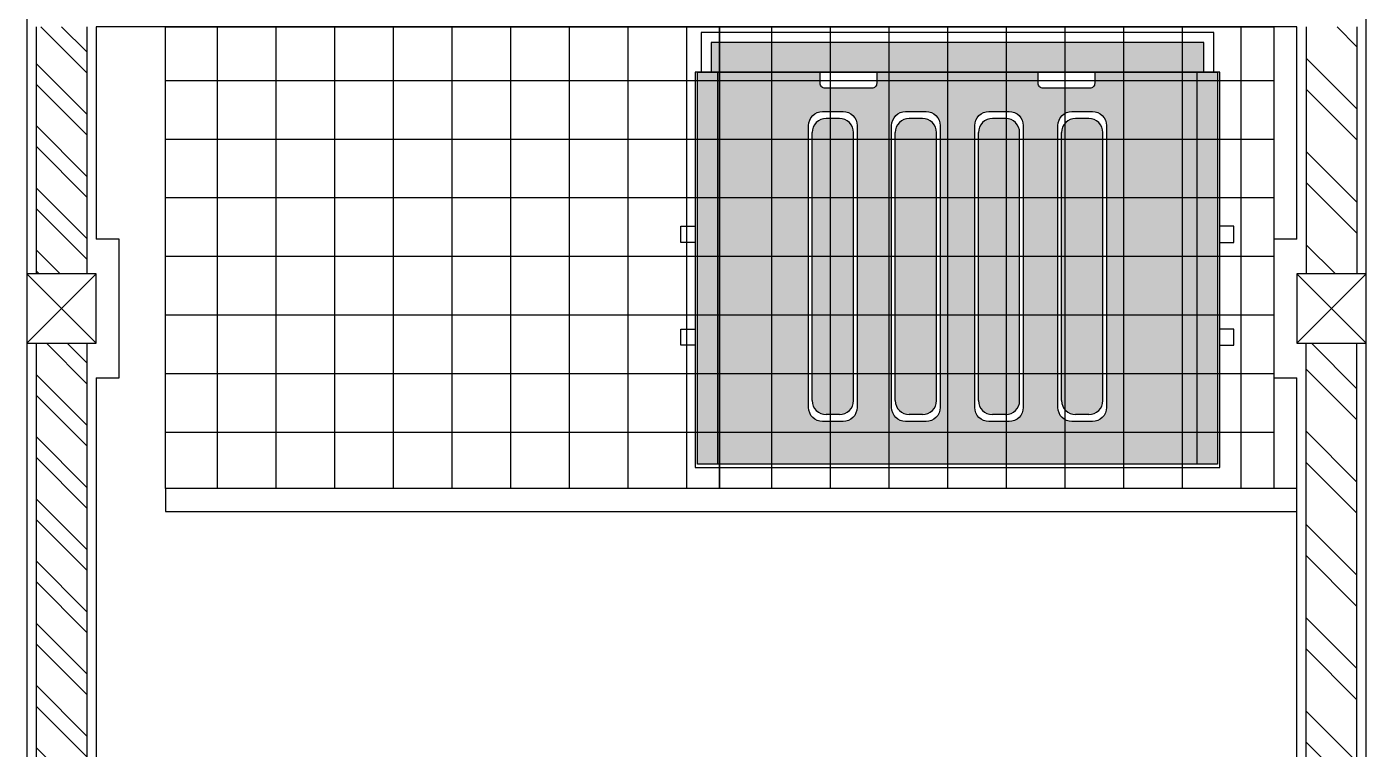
# Model space of a CAD drawing. Header units: millimetres. Extents: x -10849 to 51582, y -14593 to 28921.
# Drawn here: x 32674 to 35574, y 18948 to 20512 of the extents above; entities that cross this region are included whole.
import ezdxf

# ---------------------------------------------------------------- set-up
doc = ezdxf.new("R2010")
doc.units = ezdxf.units.MM
doc.layers.add('2', color=7, linetype='Continuous')

# ---------------------------------------------------------------- blocks, each defined once
blk = doc.blocks.new('1')
at = {"layer": '2'}
for p, q in [((-2281.766, 2506.3696), (-2281.766, 2505.3782)), ((-2280.5542, 2506.3696), (-2280.5542, 2505.3782)), ((-2281.4919, 2506.244), (-2281.4586, 2506.244)), ((-2281.2818, 2506.244), (-2281.2484, 2506.244)), ((-2281.0717, 2506.244), (-2281.0383, 2506.244)), ((-2280.8619, 2506.244), (-2280.8285, 2506.244)), ((-2281.5273, 2506.2086), (-2281.5273, 2505.5309)), ((-2281.4232, 2506.2086), (-2281.4232, 2505.5309)), ((-2281.3172, 2506.2086), (-2281.3172, 2505.5309)), ((-2281.213, 2506.2086), (-2281.213, 2505.5309)), ((-2281.1071, 2506.2086), (-2281.1071, 2505.5309)), ((-2281.0029, 2506.2086), (-2281.0029, 2505.5309)), ((-2280.8973, 2506.2086), (-2280.8973, 2505.5309)), ((-2280.7931, 2506.2086), (-2280.7931, 2505.5309)), ((-2281.4919, 2505.4955), (-2281.4586, 2505.4955)), ((-2281.2818, 2505.4955), (-2281.2484, 2505.4955)), ((-2281.0717, 2505.4955), (-2281.0383, 2505.4955)), ((-2280.8619, 2505.4955), (-2280.8285, 2505.4955))]:
    blk.add_line(p, q, dxfattribs=at)
for points in [[(-2281.8231, 2505.3782), (-2280.4971, 2505.3782), (-2280.4971, 2506.3774), (-2281.8231, 2506.3774)], [(-2281.817, 2506.3696), (-2280.5032, 2506.3696), (-2280.5032, 2505.3782), (-2281.817, 2505.3782)]]:
    blk.add_lwpolyline(points, close=True, dxfattribs=at)
for points in [[(-2281.3514, 2506.3696), (-2280.9687, 2506.3696)], [(-2281.8231, 2506.0687), (-2281.8588, 2506.0687), (-2281.8588, 2506.0279), (-2281.8231, 2506.0279)], [(-2280.4971, 2506.0687), (-2280.4614, 2506.0687), (-2280.4614, 2506.0279), (-2280.4971, 2506.0279)], [(-2281.8231, 2505.8086), (-2281.8588, 2505.8086), (-2281.8588, 2505.7678), (-2281.8231, 2505.7678)], [(-2280.4971, 2505.8086), (-2280.4614, 2505.8086), (-2280.4614, 2505.7678), (-2280.4971, 2505.7678)], [(-2281.8078, 2505.3782), (-2281.8078, 2505.2782), (-2280.5124, 2505.2782), (-2280.5124, 2505.3782)], [(-2281.7823, 2505.3782), (-2281.7823, 2505.3037), (-2280.5379, 2505.3037), (-2280.5379, 2505.3782)]]:
    blk.add_lwpolyline(points, dxfattribs=at)
for points in [[(-2281.501, 2506.2616), (-2281.4495, 2506.2616, -0.414214), (-2281.414, 2506.2262), (-2281.414, 2505.5133, -0.414214), (-2281.4495, 2505.4778), (-2281.501, 2505.4778, -0.414214), (-2281.5365, 2505.5133), (-2281.5365, 2506.2262, -0.414214)], [(-2281.2909, 2506.2616), (-2281.2393, 2506.2616, -0.414214), (-2281.2039, 2506.2262), (-2281.2039, 2505.5133, -0.414214), (-2281.2393, 2505.4778), (-2281.2909, 2505.4778, -0.414214), (-2281.3263, 2505.5133), (-2281.3263, 2506.2262, -0.414214)], [(-2281.0808, 2506.2616), (-2281.0292, 2506.2616, -0.414214), (-2280.9938, 2506.2262), (-2280.9938, 2505.5133, -0.414214), (-2281.0292, 2505.4778), (-2281.0808, 2505.4778, -0.414214), (-2281.1162, 2505.5133), (-2281.1162, 2506.2262, -0.414214)], [(-2280.871, 2506.2616), (-2280.8194, 2506.2616, -0.414214), (-2280.784, 2506.2262), (-2280.784, 2505.5133, -0.414214), (-2280.8194, 2505.4778), (-2280.871, 2505.4778, -0.414214), (-2280.9064, 2505.5133), (-2280.9064, 2506.2262, -0.414214)], [(-2281.5069, 2505.3782), (-2281.5069, 2505.4067, -0.414214), (-2281.4946, 2505.419), (-2281.3764, 2505.419, -0.414214), (-2281.3641, 2505.4067), (-2281.3641, 2505.3782)], [(-2280.9561, 2505.3782), (-2280.9561, 2505.4067, -0.414214), (-2280.9438, 2505.419), (-2280.8256, 2505.419, -0.414214), (-2280.8133, 2505.4067), (-2280.8133, 2505.3782)]]:
    blk.add_lwpolyline(points, format="xyb", close=True, dxfattribs=at)
for centre, start, end in [((-2281.4919, 2506.2086), 90, 180), ((-2281.4586, 2506.2086), 0, 90), ((-2281.2818, 2506.2086), 90, 180), ((-2281.2484, 2506.2086), 0, 90), ((-2281.0717, 2506.2086), 90, 180), ((-2281.0383, 2506.2086), 0, 90), ((-2280.8619, 2506.2086), 90, 180), ((-2280.8285, 2506.2086), 0, 90), ((-2281.4919, 2505.5309), 180, 270), ((-2281.4586, 2505.5309), 270, 0), ((-2281.2818, 2505.5309), 180, 270), ((-2281.2484, 2505.5309), 270, 0), ((-2281.0717, 2505.5309), 180, 270), ((-2281.0383, 2505.5309), 270, 0), ((-2280.8619, 2505.5309), 180, 270), ((-2280.8285, 2505.5309), 270, 0)]:
    blk.add_arc(centre, 0.0354, start, end, dxfattribs=at)

msp = doc.modelspace()

# ---------------------------------------------------------------- hatches: boundary and pattern name
h = msp.add_hatch()
h.set_pattern_fill('ANSI32', color=256, scale=10, angle=-90)
h.set_pattern_definition([(315, (31475.16, 37951.35), (67.3519, 67.3519), []), (315, (31475.16, 37906.45), (67.3519, 67.3519), [])])
h.paths.add_polyline_path([(32804.3, 18477.1), (32804.3, 19827.1), (32694.3, 19827.1), (32694.3, 18477.1)])
h.paths.add_polyline_path([(32804.3, 19977.1), (32804.3, 20512.5), (32694.3, 20512.5), (32694.3, 19977.1)])
h.paths.add_polyline_path([(32804.3, 20662.5), (32804.3, 20937.5), (32694.3, 20937.5), (32694.3, 20662.5)])
h.paths.add_polyline_path([(32804.3, 21987.5), (32804.3, 22262.5), (32694.3, 22262.5), (32694.3, 21987.5)])
h = msp.add_hatch()
h.set_pattern_fill('ANSI32', color=256, scale=15, angle=-90)
h.set_pattern_definition([(315, (31475.16, 37951.35), (101.0279, 101.0279), []), (315, (31475.16, 37884), (101.0279, 101.0279), [])])
h.paths.add_polyline_path([(35554.3, 14012.5), (35554.3, 16140.9), (35444.3, 16140.9), (35444.3, 14012.5)])
h.paths.add_polyline_path([(35554.3, 16290.9), (35554.3, 18327.1), (35444.3, 18327.1), (35444.3, 16290.9)])
h.paths.add_polyline_path([(35554.3, 18477.1), (35554.3, 19827.1), (35444.3, 19827.1), (35444.3, 18477.1)])
h.paths.add_polyline_path([(35554.3, 19977.1), (35554.3, 20512.5), (35444.3, 20512.5), (35444.3, 19977.1)])
h.paths.add_polyline_path([(35554.3, 20662.5), (35554.3, 22262.5), (35444.3, 22262.5), (35444.3, 20662.5)])
at = {"true_color": 0x939598}
h = msp.add_hatch(dxfattribs=at)
h.set_pattern_fill('ANSI37', color=252, scale=40, angle=-45)
h.set_pattern_definition([(360, (17085.43, 16713.31), (6e-14, 127), []), (90, (17085.43, 16713.31), (-127, 7e-14), [])])
h.paths.add_polyline_path([(34174.3, 19512.5), (34174.3, 20512.5), (32974.3, 20512.5), (32974.3, 19512.5)])
h = msp.add_hatch(dxfattribs=at)
h.set_pattern_fill('ANSI37', color=252, scale=40, angle=-45)
h.set_pattern_definition([(360, (18285.43, 16713.31), (6e-14, 127), []), (90, (18285.43, 16713.31), (-127, 7e-14), [])])
h.paths.add_polyline_path([(35374.3, 19512.5), (35374.3, 20512.5), (34174.3, 20512.5), (34174.3, 19512.5)])
at = {"true_color": 0x136734}
h = msp.add_hatch(color=116, dxfattribs=at)
h.dxf.hatch_style = 1
h.paths.add_polyline_path([(35252.2, 19564.8), (35252.2, 20414.3), (35208.5, 20414.3), (35208.5, 19564.8)])
h.paths.add_polyline_path([(34170.2, 19564.8), (34170.2, 20414.3), (34126.5, 20414.3), (34126.5, 19564.8)])
h.paths.add_polyline_path([(35222.4, 20414.3), (35222.4, 20478.1), (34156.2, 20478.1), (34156.2, 20414.3)])
h = msp.add_hatch(color=116, dxfattribs=at)
h.dxf.hatch_style = 1
h.paths.add_polyline_path([(35208.5, 19564.8), (35208.5, 20414.3), (34986.5, 20414.3), (34986.5, 20389.9, -0.414214), (34975.9, 20379.3), (34874.7, 20379.3, -0.414214), (34864.1, 20389.9), (34864.1, 20414.3), (34514.5, 20414.3), (34514.5, 20389.9, -0.414214), (34504, 20379.3), (34402.7, 20379.3, -0.414214), (34392.2, 20389.9), (34392.2, 20414.3), (34170.2, 20414.3), (34170.2, 19564.8)])
h.paths.add_polyline_path([(35011.8, 19687.7, -0.414214), (34981.5, 19657.4), (34937.3, 19657.4, -0.414214), (34906.9, 19687.7), (34906.9, 20298.6, -0.414214), (34937.3, 20328.9), (34981.5, 20328.9, -0.414214), (35011.8, 20298.6)], flags=16)
h.paths.add_polyline_path([(34973.7, 19672.5), (34945.1, 19672.5, -0.414214), (34914.7, 19702.8), (34914.7, 20283.5, -0.414212), (34945.1, 20313.8), (34973.7, 20313.8, -0.414215), (35004, 20283.5), (35004, 19702.8, -0.414214)], flags=0)
h.paths.add_polyline_path([(34831.8, 19687.7, -0.414214), (34801.4, 19657.4), (34757.2, 19657.4, -0.414214), (34726.9, 19687.7), (34726.9, 20298.6, -0.414214), (34757.2, 20328.9), (34801.4, 20328.9, -0.414214), (34831.8, 20298.6)], flags=16)
h.paths.add_polyline_path([(34793.6, 19672.5), (34765, 19672.5, -0.414212), (34734.7, 19702.8), (34734.7, 20283.5, -0.414214), (34765, 20313.8), (34793.6, 20313.8, -0.414214), (34824, 20283.5), (34824, 19702.8, -0.414215)], flags=0)
h.paths.add_polyline_path([(34651.7, 19687.7, -0.414214), (34621.4, 19657.4), (34577.2, 19657.4, -0.414214), (34546.9, 19687.7), (34546.9, 20298.6, -0.414214), (34577.2, 20328.9), (34621.4, 20328.9, -0.414214), (34651.7, 20298.6)], flags=16)
h.paths.add_polyline_path([(34613.6, 19672.5), (34585, 19672.5, -0.414212), (34554.7, 19702.8), (34554.7, 20283.5, -0.414214), (34585, 20313.8), (34613.6, 20313.8, -0.414214), (34643.9, 20283.5), (34643.9, 19702.8, -0.414215)], flags=0)
h.paths.add_polyline_path([(34472, 19687.7, -0.414214), (34441.6, 19657.4), (34397.4, 19657.4, -0.414214), (34367.1, 19687.7), (34367.1, 20298.6, -0.414214), (34397.4, 20328.9), (34441.6, 20328.9, -0.414214), (34472, 20298.6)], flags=16)
h.paths.add_polyline_path([(34464.1, 19702.8, -0.414214), (34433.8, 19672.5), (34405.2, 19672.5, -0.414214), (34374.9, 19702.8), (34374.9, 20283.5, -0.414212), (34405.2, 20313.8), (34433.8, 20313.8, -0.414215), (34464.1, 20283.5)], flags=0)
h = msp.add_hatch(color=256)
h.dxf.hatch_style = 1
h.paths.add_polyline_path([(34613.6, 19672.5, 0.414215), (34643.9, 19702.8), (34643.9, 20283.5, 0.414214), (34613.6, 20313.8), (34585, 20313.8, 0.414214), (34554.7, 20283.5), (34554.7, 19702.8, 0.414212), (34585, 19672.5)])
h.paths.add_polyline_path([(34433.8, 19672.5, 0.414214), (34464.1, 19702.8), (34464.1, 20283.5, 0.414215), (34433.8, 20313.8), (34405.2, 20313.8, 0.414212), (34374.9, 20283.5), (34374.9, 19702.8, 0.414214), (34405.2, 19672.5)])
h.paths.add_polyline_path([(34824, 19702.8), (34824, 20283.5, 0.414214), (34793.6, 20313.8), (34765, 20313.8, 0.414214), (34734.7, 20283.5), (34734.7, 19702.8, 0.414212), (34765, 19672.5), (34793.6, 19672.5, 0.414215)])
h.paths.add_polyline_path([(34973.7, 19672.5, 0.414214), (35004, 19702.8), (35004, 20283.5, 0.414215), (34973.7, 20313.8), (34945.1, 20313.8, 0.414212), (34914.7, 20283.5), (34914.7, 19702.8, 0.414214), (34945.1, 19672.5)])

# ---------------------------------------------------------------- linework, layer by layer
at = {"color": 240, "true_color": 0xed1f24}
for points in [[(32674.3, 20662.5), (32674.3, 16032.1)], [(32674.3, 14192.5), (32674.3, 13862.5), (35574.3, 13862.5), (35574.3, 20662.5)], [(32824.3, 20512.5), (32824.3, 20052.1)], [(35424.3, 20052.1), (35424.3, 20512.5), (32824.3, 20512.5)], [(32824.3, 19752.1), (32874.3, 19752.1), (32874.3, 20052.1), (32824.3, 20052.1)], [(35424.3, 20052.1), (35374.3, 20052.1), (35374.3, 19752.1), (35424.3, 19752.1)], [(32824.3, 19827.1), (32674.3, 19977.1)], [(32824.3, 19977.1), (32674.3, 19827.1)], [(35574.3, 19827.1), (35424.3, 19977.1)], [(35574.3, 19977.1), (35424.3, 19827.1)], [(32824.3, 19752.1), (32824.3, 18552.1)], [(35424.3, 18552.1), (35424.3, 19752.1)]]:
    msp.add_lwpolyline(points, dxfattribs=at)
for points in [[(32694.3, 20512.5), (32694.3, 19977.1)], [(32804.3, 20512.5), (32804.3, 19977.1)], [(35444.3, 20512.5), (35444.3, 19977.1)], [(35554.3, 20512.5), (35554.3, 19977.1)], [(32694.3, 19827.1), (32694.3, 18477.1)], [(32804.3, 19827.1), (32804.3, 18477.1)], [(35444.3, 18477.1), (35444.3, 19827.1)], [(35554.3, 18477.1), (35554.3, 19827.1)], [(32974.3, 19462.5), (35424.3, 19462.5), (35424.3, 19512.5), (32974.3, 19512.5), (32974.3, 19462.5)]]:
    msp.add_lwpolyline(points)
at = {"color": 252, "true_color": 0x939598}
for points in [[(34174.3, 20512.5), (34174.3, 19512.5), (32974.3, 19512.5), (32974.3, 20512.5), (34174.3, 20512.5)], [(35374.3, 20512.5), (35374.3, 19512.5), (34174.3, 19512.5), (34174.3, 20512.5), (35374.3, 20512.5)]]:
    msp.add_lwpolyline(points, dxfattribs=at)
at = {"color": 240, "true_color": 0xed1f24}
for points in [[(32674.3, 19977.1), (32674.3, 19827.1), (32824.3, 19827.1), (32824.3, 19977.1)], [(35424.3, 19977.1), (35424.3, 19827.1), (35574.3, 19827.1), (35574.3, 19977.1)]]:
    msp.add_lwpolyline(points, close=True, dxfattribs=at)

# ---------------------------------------------------------------- block references
at = {"color": 114, "true_color": 0x139b48, "xscale": 856.8476726910892, "yscale": 856.8476726910892, "zscale": 856.8476726910892, "rotation": 180}
msp.add_blockref('1', (-1919917.4, 2167141.8), dxfattribs=at)

doc.saveas('drawing.dxf')
